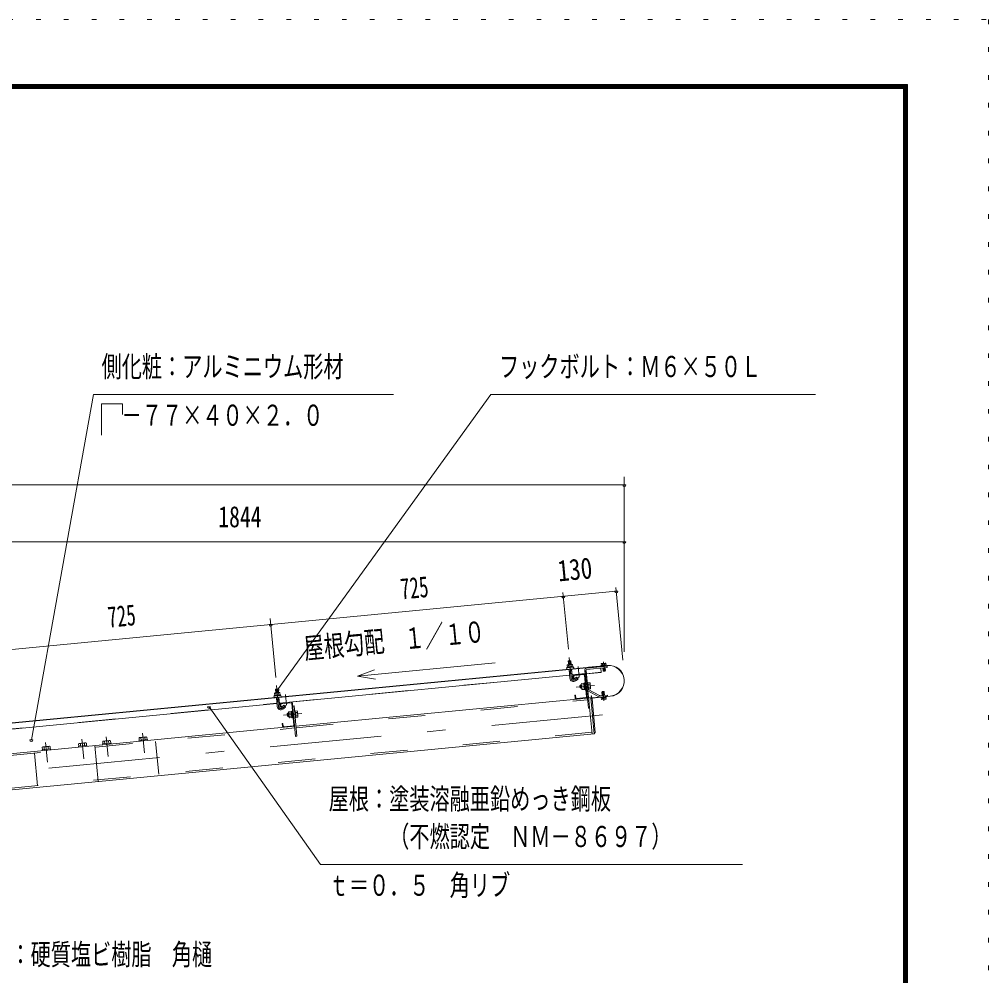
# Model space of a CAD drawing. Units: millimetres, scale not verified. Extents: x -31547 to 31550, y -14700 to 14700.
# Drawn here: x 23186 to 31550, y 6454 to 14700 of the extents above; entities that cross this region are included whole.
import ezdxf
from ezdxf.enums import TextEntityAlignment as Align

# ---------------------------------------------------------------- set-up
doc = ezdxf.new("R2010")
doc.units = ezdxf.units.MM
doc.header["$LTSCALE"] = 80
for name, pattern in [('USER2', [10, 4, -6]), ('USER3', [24, 12, -5, 2, -5]), ('USER4', [3, 0.5, -2.5])]:
    doc.linetypes.add(name, pattern=pattern)
for name, color, linetype, lineweight in [('0-6_2-02BOLD', 7, 'Continuous', 18), ('0-7_2-12HIDDEN', 3, 'USER2', 18), ('0-8_2-22CENTER', 3, 'USER3', 18), ('0-9_2-42THIN', 4, 'Continuous', 18), ('0-A_2-52DIM', 3, 'Continuous', 18), ('0-C_F-F1PAPER', 5, 'Continuous', 18), ('0-D_F-E_J_ADD', 5, 'USER4', 18)]:
    doc.layers.add(name, color=color, linetype=linetype, lineweight=lineweight)
doc.styles.add('ＭＳ ゴシック', font='')
doc.styles.get('ＭＳ ゴシック').set_extended_font_data('MS Gothic')

msp = doc.modelspace()

# ---------------------------------------------------------------- linework, layer by layer
at = {"layer": '0-6_2-02BOLD'}
for p, q in [((22767.04, 8598.56), (28260.09, 9127.48)), ((28202.08, 9120.14), (22767.22, 8596.82)), ((27944.34, 9167.53), (27923.44, 9165.51)), ((27925.71, 9132.98), (27927.43, 9115.13)), ((27950.05, 9117.31), (27948.33, 9135.15)), ((28202.4, 9116.81), (28201.9, 9121.87)), ((28219.02, 9130.92), (28217.86, 9143.09)), ((28219.81, 9118.49), (28219.33, 9123.55)), ((28239.14, 9132.83), (28237.97, 9145.01)), ((28240.24, 9125.56), (28240.72, 9120.5)), ((25430.29, 8802.25), (27935.19, 9043.45)), ((27930.33, 9093.97), (27937.73, 9017.1)), ((27933.95, 9056.39), (27954.85, 9058.41)), ((27958.64, 9019.12), (27951.23, 9095.98)), ((27956.1, 9045.47), (28067.59, 9056.2)), ((27969.71, 9035.52), (27972, 9011.83)), ((27974.75, 9041.63), (28056.97, 9049.55)), ((28063.08, 9044.52), (28081.06, 8857.77)), ((28075.93, 9086.36), (28128.75, 8537.81)), ((28075.94, 9086.35), (28091.41, 8925.66)), ((28223.28, 9082.1), (28220.87, 9107.34)), ((28007.53, 9011.27), (27985.31, 8995.42)), ((28031.4, 8931.58), (28028.73, 8959.44)), ((28058.41, 8961.43), (28038.2, 8959.49)), ((28059.01, 8955.33), (28066.65, 8949.04)), ((28082.08, 9022.43), (28070.94, 9021.36)), ((28109.99, 8966.4), (28093.26, 8964.79)), ((25397.62, 8922.31), (25400.58, 8891.6)), ((25399.89, 8889.77), (25401.61, 8871.92)), ((25424.23, 8874.1), (25422.52, 8891.95)), ((28040.71, 8933.34), (28060.93, 8935.29)), ((28067.32, 8942.07), (28059.67, 8948.36)), ((28187.53, 8858.25), (28093.02, 8908.91)), ((28094.7, 8920.71), (28192.82, 8868.13)), ((28095.78, 8938.64), (28112.51, 8940.25)), ((22904.47, 8559.04), (25409.38, 8800.24)), ((25404.52, 8850.75), (25411.91, 8773.89)), ((25408.14, 8813.17), (25429.04, 8815.19)), ((25432.82, 8775.9), (25425.42, 8852.77)), ((25531.15, 8806.34), (25448.94, 8798.41)), ((25555.25, 8614.56), (25537.27, 8801.3)), ((28087.72, 8847.16), (25573.04, 8605.03)), ((28076.03, 8851.66), (27993.81, 8843.75)), ((28127.98, 8848.93), (28285.46, 8864.1)), ((28285.62, 8862.35), (28128.15, 8847.2)), ((28219.08, 8838.04), (28217.92, 8850.22)), ((28238.03, 8852.13), (28239.19, 8839.96)), ((25502.91, 8716.23), (25509.88, 8716.9)), ((25531.34, 8731.3), (25511.11, 8729.35)), ((25512.38, 8716.28), (25532.6, 8718.22)), ((25533.19, 8712.12), (25540.83, 8705.82)), ((25541.5, 8698.85), (25533.86, 8705.15)), ((25537.97, 8735.43), (25543.55, 8735.97)), ((25556.26, 8779.21), (25545.12, 8778.14)), ((25567.44, 8721.58), (25584.17, 8723.19)), ((25535.12, 8692.07), (25514.9, 8690.13)), ((25543.45, 8678.65), (25536.48, 8677.98)), ((25586.69, 8697.04), (25569.96, 8695.43)), ((25561.9, 8603.95), (23047.22, 8361.82)), ((25467.99, 8600.54), (25550.21, 8608.45)), ((23715.09, 8433.16), (23713.04, 8454.4)), ((23747.24, 8457.69), (23749.28, 8436.45)), ((23924.13, 8453.29), (23922.08, 8474.52)), ((23956.27, 8477.82), (23958.32, 8456.58)), ((24237.71, 8483.48), (24235.66, 8504.72)), ((24269.86, 8508.01), (24271.9, 8486.77)), ((23382.05, 8401.09), (23382.72, 8394.12)), ((23382.39, 8422.56), (23384.44, 8401.32)), ((23399.49, 8424.21), (23401.54, 8402.97)), ((23435.74, 8406.26), (23433.69, 8427.5)), ((23695.61, 8431.28), (23696.27, 8424.32)), ((23837.37, 8437.9), (23867.26, 8127.49))]:
    msp.add_line(p, q, dxfattribs=at)
for points in [[(27966.61, 9118.91), (27967.15, 9113.34), (27911.4, 9107.96), (27910.87, 9113.53)], [(28207.3, 9129.8), (28207.83, 9124.22), (28251.39, 9128.38), (28250.85, 9133.95)], [(25440.79, 8875.69), (25441.33, 8870.12), (25385.58, 8864.74), (25385.05, 8870.32)], [(28205.67, 8854.68), (28206.2, 8849.1), (28249.76, 8853.26), (28249.22, 8858.83)]]:
    msp.add_lwpolyline(points, close=True, dxfattribs=at)
for points in [[(27916.11, 9114.05), (27914.39, 9131.89), (27917.26, 9133.93), (27956.45, 9137.71), (27959.65, 9136.25), (27961.37, 9118.41)], [(27947.3, 9136.83), (27944.34, 9167.53), (27942.43, 9169.1), (27925.02, 9167.43), (27923.44, 9165.51), (27926.4, 9134.81)], [(28081.16, 9105.14), (28258.14, 9122.18), (28259.22, 9111.03), (28082.23, 9093.99)], [(28259.93, 9129.22), (28097.23, 9113.55), (28097.39, 9111.81)], [(28210.67, 9144.18), (28207.8, 9142.14), (28208.95, 9129.96)], [(28210.67, 9144.18), (28244.82, 9147.44), (28248.03, 9145.98), (28249.19, 9133.79)], [(27972, 9011.83), (27966.42, 9011.29), (27964.14, 9034.98)], [(28064.79, 9085.29), (28096.1, 8760.06), (28107.24, 8761.14)], [(28078.89, 9055.7), (28207.1, 9068.04), (28203.47, 9105.66)], [(28241.78, 9109.35), (28244.18, 9084.09), (28241.03, 9080.28), (28227.09, 9078.95), (28223.28, 9082.1), (28244.18, 9084.09)], [(27973.11, 9012.52), (27995.34, 9028.37), (28007.53, 9011.27)], [(28035.69, 8960.11), (28028.73, 8959.44), (28024, 8953.72), (28025.68, 8936.29), (28031.4, 8931.58), (28038.37, 8932.25)], [(28062.19, 8922.21), (28041.98, 8920.26), (28039.15, 8924.23), (28034.92, 8968.13), (28036.94, 8972.56), (28057.16, 8974.51)], [(28064.03, 8976.21), (28057.06, 8975.53), (28062.29, 8921.19), (28069.27, 8921.86)], [(28075.08, 8919.96), (28069.5, 8919.42), (28063.79, 8978.64), (28069.37, 8979.18)], [(28091.8, 8921.57), (28097.37, 8922.11), (28091.67, 8981.33), (28086.09, 8980.8)], [(28092, 8977.87), (28108.74, 8979.48), (28111.56, 8975.51), (28115.79, 8931.62), (28113.77, 8927.18), (28097.04, 8925.57)], [(25390.29, 8870.83), (25388.57, 8888.68), (25391.44, 8890.72), (25430.63, 8894.5), (25433.83, 8893.04), (25435.55, 8875.19)], [(25421.49, 8893.61), (25418.53, 8924.31), (25397.62, 8922.31), (25399.2, 8924.22), (25416.62, 8925.89), (25418.53, 8924.31)], [(27987.69, 8848.78), (27985.42, 8872.47), (27979.83, 8871.94), (27982.12, 8848.25)], [(28122.42, 8851.92), (28120.91, 8867.6), (28122.65, 8867.76), (28124.16, 8852.08)], [(28196.79, 8867.33), (28260.99, 8873.51), (28262.06, 8862.35), (28197.87, 8856.18)], [(28233.77, 8900.95), (28229.96, 8904.1), (28216.03, 8902.77), (28212.88, 8898.96)], [(28215.7, 8869.15), (28212.88, 8898.96), (28233.77, 8900.95), (28236.62, 8871.16)], [(28116.28, 8849.91), (28127.74, 8840.47), (28155.61, 8550.95), (28146.17, 8539.49), (22822.1, 8026.85)], [(25443.9, 8792.31), (25446.18, 8768.62), (25440.6, 8768.08), (25438.32, 8791.76)], [(25447.3, 8769.31), (25469.51, 8785.15), (25481.71, 8768.06), (25459.49, 8752.21)], [(25542.84, 8801.83), (25570.28, 8516.85), (25581.43, 8517.93), (25556.27, 8779.22)], [(28146.17, 8539.49), (28116.28, 8849.91), (28098.86, 8848.23)], [(28207.86, 8849.26), (28209.02, 8837.08), (28212.24, 8835.61), (28246.38, 8838.87), (28249.25, 8840.92), (28248.1, 8853.1)], [(25512.56, 8689.04), (25505.59, 8688.36), (25502.91, 8716.23), (25498.18, 8710.5), (25499.87, 8693.08), (25505.59, 8688.36)], [(25511.11, 8729.35), (25509.11, 8724.91), (25513.33, 8681.02), (25516.16, 8677.05), (25536.38, 8679)], [(25536.48, 8677.98), (25531.24, 8732.32), (25538.22, 8732.99)], [(25537.97, 8735.43), (25543.68, 8676.2), (25549.26, 8676.74)], [(25560.27, 8737.58), (25565.85, 8738.12), (25571.55, 8678.89), (25565.98, 8678.35)], [(25571.22, 8682.35), (25587.96, 8683.97), (25589.97, 8688.4), (25585.75, 8732.3), (25582.92, 8736.27), (25566.18, 8734.65)], [(25456.3, 8605.03), (25454.02, 8628.72), (25459.6, 8629.25), (25461.88, 8605.57)], [(23766.38, 8438.1), (23764.34, 8459.34), (23758.58, 8461.96), (23701.09, 8456.43), (23695.95, 8452.76), (23697.99, 8431.51)], [(23905.31, 8444.44), (23904.64, 8451.41), (23977.8, 8458.46), (23978.47, 8451.49)], [(23975.42, 8458.23), (23973.37, 8479.46), (23967.62, 8482.09), (23910.13, 8476.55), (23904.98, 8472.88), (23907.02, 8451.64)], [(24218.89, 8474.63), (24218.22, 8481.6), (24291.38, 8488.65), (24292.05, 8481.68)], [(24289, 8488.42), (24286.95, 8509.66), (24281.2, 8512.28), (24223.71, 8506.74), (24218.56, 8503.07), (24220.61, 8481.83)], [(23382.05, 8401.09), (23455.22, 8408.14), (23455.88, 8401.17)], [(23452.83, 8407.91), (23450.79, 8429.15), (23445.03, 8431.77), (23387.54, 8426.23), (23382.39, 8422.56)], [(23695.61, 8431.28), (23768.77, 8438.33), (23769.44, 8431.36)]]:
    msp.add_lwpolyline(points, dxfattribs=at)
for centre, radius, start, end in [((27920.84, 9124.17), 10.06, 61.11575, 121.11575), ((27940.46, 9098.38), 37.62, 77.91205, 113.08797), ((27954.79, 9127.44), 10.06, 69.88426, 129.88426), ((28213.44, 9136.3), 8.11, 56.9164, 95.44783), ((28230.57, 9116.16), 29.79, 75.61871, 115.27916), ((28243.6, 9139.18), 8.11, 95.44783, 133.99406), ((28272.77, 8995.78), 134.05, 275.50003, 95.50003), ((28272.77, 8995.78), 132.3, 275.50003, 95.50003), ((27915.56, 9101.33), 7, 95.49939, 275.49939), ((27964.33, 9106.03), 7, 275.5002, 95.5002), ((27975.29, 9036.05), 11.2, 95.49878, 185.49857), ((27975.29, 9036.05), 5.6, 95.49878, 185.4908), ((28057.51, 9043.98), 11.2, 5.5027, 95.5027), ((28057.51, 9043.98), 5.6, 5.5027, 95.5027), ((28082.9, 9087.02), 18.2, 95.50003, 185.50002), ((28082.9, 9087.02), 7, 95.50003, 185.50002), ((27967.78, 9019.99), 30.18, 185.5, 305.5), ((27967.78, 9019.99), 9.19, 185.5, 305.5), ((28045.16, 8966.76), 10.07, 185.50095, 226.22777), ((28073.47, 8949.69), 36.61, 164.47554, 206.52635), ((28101.77, 8972.21), 10.07, 324.77412, 5.50095), ((28077.24, 8950.06), 36.61, 344.47554, 26.52635), ((25395.03, 8880.96), 10.06, 61.11575, 121.11575), ((25414.64, 8855.17), 37.62, 77.91205, 113.08797), ((25428.97, 8884.22), 10.06, 69.88426, 129.88426), ((25438.51, 8862.82), 7, 275.5002, 95.5002), ((28048.94, 8927.53), 10.07, 144.77412, 185.50095), ((28097.68, 8926.27), 6.3, 226.24097, 241.79402), ((28105.55, 8932.98), 10.07, 5.50095, 46.22777), ((28196.12, 8874.3), 7, 241.81552, 275.50003), ((25389.74, 8858.12), 7, 95.49939, 275.49939), ((25449.47, 8792.84), 11.2, 95.49878, 185.49857), ((25449.47, 8792.84), 5.6, 95.49878, 185.4908), ((25531.69, 8800.76), 11.2, 5.5027, 95.5027), ((25531.69, 8800.76), 5.6, 5.5027, 95.5027), ((27993.27, 8849.32), 11.2, 185.49792, 275.50047), ((27993.27, 8849.32), 5.6, 185.4908, 275.50047), ((28075.49, 8857.23), 5.6, 275.51155, 5.5027), ((28075.49, 8857.23), 11.2, 275.51155, 5.5027), ((28127.64, 8852.42), 5.25, 185.50003, 275.50003), ((28127.64, 8852.42), 3.5, 185.50003, 275.50003), ((28196.12, 8874.3), 18.2, 241.8121, 275.50003), ((28213.45, 8843.87), 8.11, 275.44783, 313.99406), ((28226.48, 8866.89), 29.79, 255.61871, 295.27916), ((28243.61, 8846.75), 8.11, 236.9164, 275.44783), ((25441.97, 8776.78), 30.18, 185.5, 305.5), ((25441.97, 8776.78), 9.19, 185.5, 305.5), ((25519.35, 8723.55), 10.07, 185.50095, 226.22777), ((25547.66, 8706.48), 36.61, 164.47554, 206.52635), ((25575.95, 8728.99), 10.07, 324.77412, 5.50095), ((25551.43, 8706.84), 36.61, 344.47554, 26.52635), ((25523.12, 8684.32), 10.07, 144.77412, 185.50095), ((25549.68, 8614.02), 11.2, 275.51155, 5.5027), ((25579.73, 8689.77), 10.07, 5.50095, 46.22777), ((25467.45, 8606.11), 11.2, 185.49792, 275.50047), ((25467.45, 8606.11), 5.6, 185.4908, 275.50047), ((25549.68, 8614.02), 5.6, 275.51155, 5.5027), ((23705.47, 8443.54), 13.24, 55.07169, 95.5), ((23734.46, 8411.19), 48.23, 74.6357, 116.3643), ((23756.75, 8448.48), 13.24, 95.5, 135.93115), ((23914.49, 8463.66), 13.24, 55.07169, 95.5), ((23943.49, 8431.31), 48.23, 74.6357, 116.3643), ((23965.78, 8468.61), 13.24, 95.5, 135.93115), ((24228.08, 8493.86), 13.24, 55.07169, 95.5), ((24257.08, 8461.5), 48.23, 74.6357, 116.3643), ((24279.37, 8498.8), 13.24, 95.5, 135.93115), ((23391.91, 8413.35), 13.24, 55.07169, 95.5), ((23420.91, 8381), 48.23, 74.6357, 116.3643), ((23443.21, 8418.29), 13.24, 95.5, 135.93115)]:
    msp.add_arc(centre, radius, start, end, dxfattribs=at)
at = {"layer": '0-7_2-12HIDDEN'}
for p, q in [((25430.12, 8803.99), (27935.03, 9045.19)), ((27955.93, 9047.2), (28067.42, 9057.93)), ((28078.72, 9057.44), (28206.93, 9069.78)), ((22904.3, 8560.79), (25409.21, 8801.98)), ((25574.45, 8590.39), (28089.13, 8832.53)), ((28127.34, 8552.44), (22820.69, 8041.48)), ((23048.64, 8347.18), (25563.3, 8589.32)), ((24388.44, 8192.43), (24361.36, 8473.58)), ((23316.2, 8372.95), (23343.27, 8091.8))]:
    msp.add_line(p, q, dxfattribs=at)
at = {"layer": '0-8_2-22CENTER'}
for p, q in [((27930.82, 9198.43), (27948.19, 9018.11)), ((28017.54, 9028.17), (28008.62, 9120.84)), ((28234.47, 9075.79), (28226.32, 9160.43)), ((25405.01, 8955.22), (25422.37, 8774.89)), ((27979.21, 9003.97), (28012.69, 9027.84)), ((28148.52, 8956.92), (27990.01, 8941.64)), ((25491.72, 8784.95), (25482.81, 8877.63)), ((28222.58, 8907.27), (28230.73, 8822.63)), ((25453.4, 8760.76), (25486.87, 8784.63)), ((28218.33, 8703.08), (22807.15, 8182.06)), ((25464.18, 8698.43), (25622.7, 8713.71)), ((24249.1, 8544.35), (24265.54, 8373.64)), ((23412.93, 8463.84), (23429.37, 8293.13)), ((23742.93, 8323.32), (23726.48, 8494.03)), ((23935.52, 8514.16), (23951.96, 8343.44))]:
    msp.add_line(p, q, dxfattribs=at)
for centre in [(27967.78, 9019.99), (25441.97, 8776.78)]:
    msp.add_arc(centre, 19.69, 185.5, 305.5, dxfattribs=at)
at = {"layer": '0-9_2-42THIN'}
for p, q in [((27928.14, 9134.98), (27925.02, 9167.43)), ((27942.43, 9169.1), (27945.56, 9136.66)), ((28222.11, 9123.82), (28222.59, 9118.76)), ((28237.92, 9120.23), (28237.44, 9125.3)), ((27953.11, 9058.23), (27949.49, 9095.81)), ((27955.48, 9051.9), (27953.11, 9058.23)), ((28223.66, 9107.61), (28226.34, 9079.58)), ((28241.66, 9081.04), (28238.99, 9109.08)), ((28036.03, 8956.64), (28025.57, 8955.63)), ((25402.32, 8891.76), (25399.2, 8924.21)), ((25416.62, 8925.89), (25419.74, 8893.45)), ((28027.58, 8934.73), (28038.04, 8935.74)), ((28218.5, 8869.42), (28215.39, 8902.01)), ((28230.73, 8903.48), (28233.83, 8870.9)), ((25510.21, 8713.42), (25499.76, 8712.41)), ((25501.77, 8691.51), (25512.22, 8692.52))]:
    msp.add_line(p, q, dxfattribs=at)
for points in [[(27932.08, 9094.14), (27935.69, 9056.56), (27934.58, 9049.88)], [(25406.26, 8850.92), (25409.88, 8813.35), (25408.76, 8806.68)], [(25429.66, 8808.69), (25427.29, 8815.02), (25423.68, 8852.59)]]:
    msp.add_lwpolyline(points, dxfattribs=at)
at = {"layer": '0-A_2-52DIM'}
for p, q in [((23289.65, 8486.06), (23825.24, 11465.9)), ((23825.24, 11465.9), (26415.24, 11465.9)), ((27255.23, 11465.9), (25413.23, 8917.86)), ((30055.23, 11465.9), (27255.23, 11465.9)), ((23895.24, 11383.92), (23895.24, 11115.9)), ((28406.72, 10755.45), (28406.72, 9245.24)), ((14343.74, 10685.45), (28406.72, 10685.45)), ((28420.72, 10685.45), (28392.72, 10685.45)), ((28406.72, 10195.45), (14343.74, 10195.45)), ((28420.72, 10195.45), (28392.72, 10195.45)), ((28393.92, 9172.78), (28333.41, 9801.26)), ((28336.61, 9767.92), (22828.59, 9237.56)), ((27894.22, 9723.97), (27866.22, 9723.97)), ((27924.11, 9268.11), (27877.02, 9757.32)), ((28350.61, 9767.92), (28322.61, 9767.92)), ((25368.4, 9480.76), (25340.4, 9480.76)), ((25398.3, 9024.9), (25349.37, 9533.02)), ((26102.68, 9035.89), (26258.02, 9009.89)), ((25427.23, 8917.86), (25399.23, 8917.86)), ((24836.84, 8772.44), (24808.84, 8772.44)), ((23303.65, 8486.06), (23275.65, 8486.06))]:
    msp.add_line(p, q, dxfattribs=at)
for points in [[(23895.24, 11383.92), (24075.53, 11383.92), (24075.53, 11293.77)], [(26250.21, 9091.05), (26102.68, 9035.89), (27292.09, 9150.42)], [(24822.84, 8772.44), (25785.23, 7412.9), (29425.23, 7412.9)]]:
    msp.add_lwpolyline(points, dxfattribs=at)
for centre in [(28406.72, 10685.45), (28406.72, 10195.45), (27880.22, 9723.97), (28336.61, 9767.92), (25354.4, 9480.76), (25413.23, 8917.86), (24822.84, 8772.44), (23289.65, 8486.06)]:
    msp.add_arc(centre, 14, 180, 0, dxfattribs=at)
at = {"layer": '0-C_F-F1PAPER'}
for points in [[(30850.35, -14000), (30850.35, 14140), (-9329.65, 14140), (-9329.65, -14000)], [(30846.85, -13996.5), (30846.85, 14136.5), (-9326.15, 14136.5), (-9326.15, -13996.5)], [(30843.35, -13993), (-9322.65, -13993), (-9322.65, 14133), (30843.35, 14133)], [(30839.85, -13989.5), (30839.85, 14129.5), (-9319.15, 14129.5), (-9319.15, -13989.5)], [(30836.35, -13986), (-9315.65, -13986), (-9315.65, 14126), (30836.35, 14126)], [(30832.85, -13982.5), (30832.85, 14122.5), (-9312.15, 14122.5), (-9312.15, -13982.5)], [(30829.35, -13979), (-9308.65, -13979), (-9308.65, 14119), (30829.35, 14119)], [(30825.85, -13975.5), (30825.85, 14115.5), (-9305.15, 14115.5), (-9305.15, -13975.5)], [(30822.35, -13972), (30822.35, 14112), (-9301.65, 14112), (-9301.65, -13972)], [(30818.85, -13968.5), (30818.85, 14108.5), (-9298.15, 14108.5), (-9298.15, -13968.5)], [(30815.35, -13965), (-9294.65, -13965), (-9294.65, 14105), (30815.35, 14105)]]:
    msp.add_lwpolyline(points, close=True, dxfattribs=at)
at = {"layer": '0-D_F-E_J_ADD'}
msp.add_lwpolyline([(31550.35, -14700), (-10029.65, -14700), (-10029.65, 14700), (31550.35, 14700)], close=True, dxfattribs=at)

# ---------------------------------------------------------------- texts
at = {"layer": '0-A_2-52DIM', "color": 7, "style": 'ＭＳ ゴシック'}
for s, width, p in [('側化粧：アルミニウム形材', 0.7, (23895.24, 11560.78)), ('フックボルト：Ｍ６×５０Ｌ', 0.7, (27325.24, 11560.78)), ('\u3000－７７×４０×２．０', 0.7, (23895.24, 11140.77)), ('1844', 0.75, (24903.15, 10265.45)), ('屋根：塗装溶融亜鉛めっき鋼板', 0.7, (25855.23, 7832.46)), ('\u3000\u3000\u3000（不燃認定\u3000ＮＭ－８６９７）', 0.7, (25855.23, 7507.78)), ('ｔ＝０．５\u3000角リブ', 0.7, (25855.23, 7087.77)), ('谷樋：硬質塩ビ樹脂\u3000角樋', 0.7, (22760.59, 6490.97))]:
    msp.add_text(s, height=182.3, dxfattribs=dict(at, width=width)).set_placement(p, align=Align.BOTTOM_LEFT)
for s, rotation, width, p in [('130', 5.5, 0.8, (27845.81, 9798.39)), ('725', 5.5, 0.65, (26488.09, 9642.66)), ('725', 5.499, 0.65, (23962.27, 9399.46)), ('屋根勾配\u3000１／１０', 5.5, 0.7, (25655.14, 9128.72))]:
    msp.add_text(s, height=182.3, rotation=rotation, dxfattribs=dict(at, width=width)).set_placement(p, align=Align.BOTTOM_LEFT)

doc.saveas('drawing.dxf')
